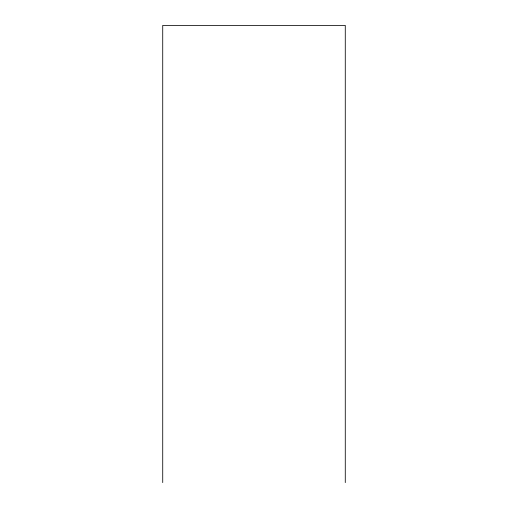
<?xml version="1.0" encoding="UTF-8"?>
<svg xmlns="http://www.w3.org/2000/svg" width="508" height="508" viewBox="0 0 508 508"><rect width="100%" height="100%" fill="white"/><g stroke="black" fill="none" stroke-linecap="round" stroke-linejoin="round"><path stroke-width="0.76" d="M345.275 482.6L345.275 25.4L162.725 25.4L162.725 482.6"/></g></svg>
